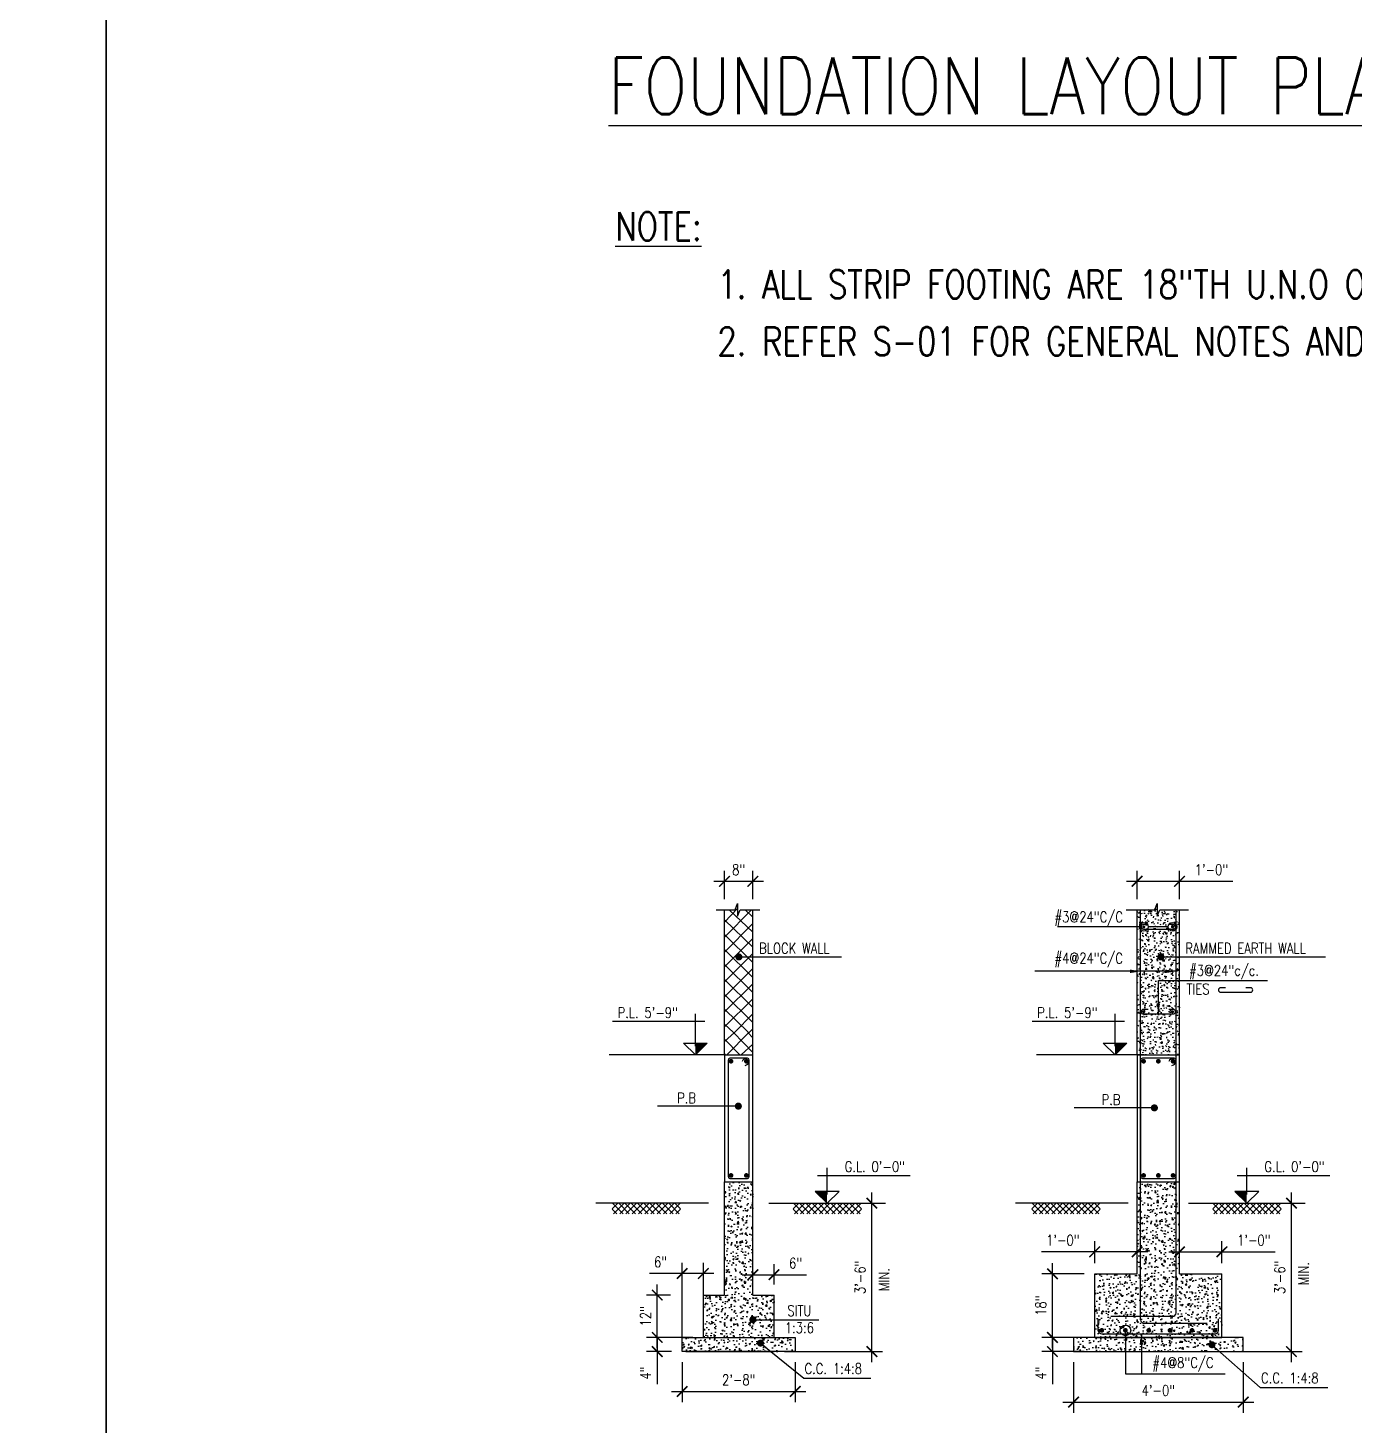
# Model space of a CAD drawing. Header units: inches. Extents: x 17147 to 26472, y -24737 to -16604.
# Drawn here: x 18595.7 to 18970.8, y -24273.8 to -23878.4 of the extents above; entities that cross this region are included whole.
import ezdxf
from ezdxf.enums import TextEntityAlignment as Align

# ---------------------------------------------------------------- set-up
doc = ezdxf.new("R2010")
doc.units = ezdxf.units.IN
doc.header["$MEASUREMENT"] = 0
doc.linetypes.add('HIDDEN', pattern=[0.375, 0.25, -0.125])
for name, color, linetype in [('A-FLOOR-P', 1, 'Continuous'), ('A-HATCH RCC', 8, 'Continuous'), ('BEAM-1', 3, 'HIDDEN'), ('BOTT. BAR', 5, 'Continuous'), ('BREAK', 1, 'Continuous'), ('CC LINES', 2, 'Continuous'), ('DIM', 2, 'Continuous'), ('DOT', 2, 'Continuous'), ('HATCH', 253, 'Continuous'), ('HEADING', 4, 'Continuous'), ('SCREED', 1, 'Continuous'), ('SEC', 3, 'Continuous'), ('Steel', 4, 'Continuous'), ('TEXT2', 3, 'Continuous'), ('TEXT3', 4, 'Continuous')]:
    doc.layers.add(name, color=color, linetype=linetype)
doc.styles.add('DIM 1_1 (A)', font='simplex.shx', dxfattribs={"width": 0.8})
doc.styles.add('DIM 1_8 (A)', font='simplex.shx', dxfattribs={"width": 0.8})
doc.styles.add('DIM 3_16 (A)', font='simplex.shx', dxfattribs={"width": 0.8})
doc.styles.add('DIM 3_8 (A)', font='simplex.shx', dxfattribs={"width": 0.8})
doc.dimstyles.new('DIM 3_8 (A)', dxfattribs={"dimtxt": 3, "dimasz": 3, "dimexe": 3, "dimexo": 3, "dimgap": 1.5, "dimtad": 1, "dimdec": 0, "dimzin": 3, "dimdsep": 46, "dimlunit": 4, "dimtxsty": 'DIM 3_8 (A)', "dimblk": 'ARCHTICK', "dimcen": 3, "dimdle": 3, "dimclrd": 2, "dimclre": 2, "dimclrt": 3, "dimadec": 0, "dimazin": 2, "dimtfac": 1, "dimtdec": 0, "dimtofl": 0, "dimtmove": 0, "dimatfit": 3, "dimfxl": 0, "dimtolj": 1, "dimtzin": 0, "dimlwd": -1, "dimlwe": -1, "dimarcsym": 0})

# ---------------------------------------------------------------- blocks, each defined once
blk = doc.blocks.new('_ARCHTICK')
at = {"color": 0, "linetype": 'ByBlock', "const_width": 0.15}
blk.add_lwpolyline([(-0.5, -0.5), (0.5, 0.5)], dxfattribs=at)
blk = doc.blocks.new('*D70')
at = {"layer": 'DEFPOINTS', "color": 0, "transparency": 16777216}
for p in [(18885.48, -24249), (18897.43, -24249), (18897.43, -24253)]:
    blk.add_point(p, dxfattribs=at)
at = {"layer": 'DIM', "color": 2, "transparency": 16777216}
for p, q in [((18894.43, -24249), (18882.48, -24249)), ((18885.48, -24249), (18885.48, -24256)), ((18894.43, -24253), (18882.48, -24253)), ((18885.48, -24253), (18885.48, -24262.2))]:
    blk.add_line(p, q, dxfattribs=at)
at = {"layer": 'DIM', "color": 2, "transparency": 16777216, "xscale": 3, "yscale": 3, "zscale": 3}
for p, rotation in [((18885.48, -24249), 90), ((18885.48, -24253), 270)]:
    blk.add_blockref('_ARCHTICK', p, dxfattribs=dict(at, rotation=rotation))
at = {"layer": 'DIM', "color": 3, "transparency": 16777216, "insert": (18882.19, -24259.1), "char_height": 3, "attachment_point": 5, "rotation": 90, "style": 'DIM 3_8 (A)'}
blk.add_mtext('\\A1;4"', dxfattribs=at)
blk = doc.blocks.new('*D71')
at = {"layer": 'DEFPOINTS', "color": 0, "transparency": 16777216}
for p in [(18949.7, -24211), (18953.09, -24211), (18933.43, -24253)]:
    blk.add_point(p, dxfattribs=at)
at = {"layer": 'DIM', "color": 2, "transparency": 16777216}
for p, q in [((18952.7, -24211), (18956.09, -24211)), ((18953.09, -24256), (18953.09, -24208)), ((18936.43, -24253), (18956.09, -24253))]:
    blk.add_line(p, q, dxfattribs=at)
at = {"layer": 'DIM', "color": 2, "transparency": 16777216, "xscale": 3, "yscale": 3, "zscale": 3}
for p, rotation in [((18953.09, -24211), 90), ((18953.09, -24253), 270)]:
    blk.add_blockref('_ARCHTICK', p, dxfattribs=dict(at, rotation=rotation))
at = {"layer": 'DIM', "color": 3, "transparency": 16777216, "insert": (18949.81, -24232), "char_height": 3, "attachment_point": 5, "rotation": 90, "style": 'DIM 3_8 (A)'}
blk.add_mtext('\\A1;3\'-6"', dxfattribs=at)
blk = doc.blocks.new('*D72')
at = {"layer": 'DEFPOINTS', "color": 0, "transparency": 16777216}
for p in [(18891.43, -24253), (18939.43, -24253), (18939.43, -24267.29)]:
    blk.add_point(p, dxfattribs=at)
at = {"layer": 'DIM', "color": 2, "transparency": 16777216}
for p, q in [((18891.43, -24256), (18891.43, -24270.29)), ((18939.43, -24256), (18939.43, -24270.29)), ((18888.43, -24267.29), (18942.43, -24267.29))]:
    blk.add_line(p, q, dxfattribs=at)
at = {"layer": 'DIM', "color": 2, "transparency": 16777216, "xscale": 3, "yscale": 3, "zscale": 3, "rotation": 180}
blk.add_blockref('_ARCHTICK', (18891.43, -24267.29), dxfattribs=at)
at = {"layer": 'DIM', "color": 2, "transparency": 16777216, "xscale": 3, "yscale": 3, "zscale": 3}
blk.add_blockref('_ARCHTICK', (18939.43, -24267.29), dxfattribs=at)
at = {"layer": 'DIM', "color": 3, "transparency": 16777216, "insert": (18915.43, -24264), "char_height": 3, "attachment_point": 5, "style": 'DIM 3_8 (A)'}
blk.add_mtext('\\A1;4\'-0"', dxfattribs=at)
blk = doc.blocks.new('*D73')
at = {"layer": 'DEFPOINTS', "color": 0, "transparency": 16777216}
for p in [(18885.48, -24231), (18897.43, -24231), (18897.43, -24249)]:
    blk.add_point(p, dxfattribs=at)
at = {"layer": 'DIM', "color": 2, "transparency": 16777216}
for p, q in [((18885.48, -24252), (18885.48, -24228)), ((18894.43, -24231), (18882.48, -24231)), ((18894.43, -24249), (18882.48, -24249))]:
    blk.add_line(p, q, dxfattribs=at)
at = {"layer": 'DIM', "color": 2, "transparency": 16777216, "xscale": 3, "yscale": 3, "zscale": 3}
for p, rotation in [((18885.48, -24231), 90), ((18885.48, -24249), 270)]:
    blk.add_blockref('_ARCHTICK', p, dxfattribs=dict(at, rotation=rotation))
at = {"layer": 'DIM', "color": 3, "transparency": 16777216, "insert": (18882.19, -24240), "char_height": 3, "attachment_point": 5, "rotation": 90, "style": 'DIM 3_8 (A)'}
blk.add_mtext('\\A1;18"', dxfattribs=at)
blk = doc.blocks.new('*D74')
at = {"layer": 'DEFPOINTS', "color": 0, "transparency": 16777216}
for p in [(18773.68, -24249), (18780.72, -24249), (18780.72, -24253)]:
    blk.add_point(p, dxfattribs=at)
at = {"layer": 'DIM', "color": 2, "transparency": 16777216}
for p, q in [((18777.72, -24249), (18770.68, -24249)), ((18773.68, -24249), (18773.68, -24256)), ((18777.72, -24253), (18770.68, -24253)), ((18773.68, -24253), (18773.68, -24262.2))]:
    blk.add_line(p, q, dxfattribs=at)
at = {"layer": 'DIM', "color": 2, "transparency": 16777216, "xscale": 3, "yscale": 3, "zscale": 3}
for p, rotation in [((18773.68, -24249), 90), ((18773.68, -24253), 270)]:
    blk.add_blockref('_ARCHTICK', p, dxfattribs=dict(at, rotation=rotation))
at = {"layer": 'DIM', "color": 3, "transparency": 16777216, "insert": (18770.39, -24259.1), "char_height": 3, "attachment_point": 5, "rotation": 90, "style": 'DIM 3_8 (A)'}
blk.add_mtext('\\A1;4"', dxfattribs=at)
blk = doc.blocks.new('*D75')
at = {"layer": 'DEFPOINTS', "color": 0, "transparency": 16777216}
for p in [(18830.99, -24211), (18834.38, -24211), (18806.72, -24253)]:
    blk.add_point(p, dxfattribs=at)
at = {"layer": 'DIM', "color": 2, "transparency": 16777216}
for p, q in [((18833.99, -24211), (18837.38, -24211)), ((18834.38, -24256), (18834.38, -24208)), ((18809.72, -24253), (18837.38, -24253))]:
    blk.add_line(p, q, dxfattribs=at)
at = {"layer": 'DIM', "color": 2, "transparency": 16777216, "xscale": 3, "yscale": 3, "zscale": 3}
for p, rotation in [((18834.38, -24211), 90), ((18834.38, -24253), 270)]:
    blk.add_blockref('_ARCHTICK', p, dxfattribs=dict(at, rotation=rotation))
at = {"layer": 'DIM', "color": 3, "transparency": 16777216, "insert": (18831.09, -24232), "char_height": 3, "attachment_point": 5, "rotation": 90, "style": 'DIM 3_8 (A)'}
blk.add_mtext('\\A1;3\'-6"', dxfattribs=at)
blk = doc.blocks.new('*D76')
at = {"layer": 'DEFPOINTS', "color": 0, "transparency": 16777216}
for p in [(18780.72, -24253), (18812.72, -24253), (18812.72, -24264.29)]:
    blk.add_point(p, dxfattribs=at)
at = {"layer": 'DIM', "color": 2, "transparency": 16777216}
for p, q in [((18780.72, -24256), (18780.72, -24267.29)), ((18812.72, -24256), (18812.72, -24267.29)), ((18777.72, -24264.29), (18815.72, -24264.29))]:
    blk.add_line(p, q, dxfattribs=at)
at = {"layer": 'DIM', "color": 2, "transparency": 16777216, "xscale": 3, "yscale": 3, "zscale": 3, "rotation": 180}
blk.add_blockref('_ARCHTICK', (18780.72, -24264.29), dxfattribs=at)
at = {"layer": 'DIM', "color": 2, "transparency": 16777216, "xscale": 3, "yscale": 3, "zscale": 3}
blk.add_blockref('_ARCHTICK', (18812.72, -24264.29), dxfattribs=at)
at = {"layer": 'DIM', "color": 3, "transparency": 16777216, "insert": (18796.72, -24261), "char_height": 3, "attachment_point": 5, "style": 'DIM 3_8 (A)'}
blk.add_mtext('\\A1;2\'-8"', dxfattribs=at)
blk = doc.blocks.new('*D77')
at = {"layer": 'DEFPOINTS', "color": 0, "transparency": 16777216}
for p in [(18773.68, -24237), (18780.47, -24237), (18786.72, -24249)]:
    blk.add_point(p, dxfattribs=at)
at = {"layer": 'DIM', "color": 2, "transparency": 16777216}
for p, q in [((18773.68, -24252), (18773.68, -24234)), ((18777.47, -24237), (18770.68, -24237)), ((18783.72, -24249), (18770.68, -24249))]:
    blk.add_line(p, q, dxfattribs=at)
at = {"layer": 'DIM', "color": 2, "transparency": 16777216, "xscale": 3, "yscale": 3, "zscale": 3}
for p, rotation in [((18773.68, -24237), 90), ((18773.68, -24249), 270)]:
    blk.add_blockref('_ARCHTICK', p, dxfattribs=dict(at, rotation=rotation))
at = {"layer": 'DIM', "color": 3, "transparency": 16777216, "insert": (18770.39, -24243), "char_height": 3, "attachment_point": 5, "rotation": 90, "style": 'DIM 3_8 (A)'}
blk.add_mtext('\\A1;12"', dxfattribs=at)
blk = doc.blocks.new('*D78')
at = {"layer": 'DEFPOINTS', "color": 0, "transparency": 16777216}
for p in [(18806.72, -24231.25), (18800.72, -24237), (18806.72, -24237)]:
    blk.add_point(p, dxfattribs=at)
at = {"layer": 'DIM', "color": 2, "transparency": 16777216}
for p, q in [((18800.72, -24234), (18800.72, -24228.25)), ((18806.72, -24234), (18806.72, -24228.25)), ((18797.72, -24231.25), (18806.72, -24231.25)), ((18806.72, -24231.25), (18815.92, -24231.25))]:
    blk.add_line(p, q, dxfattribs=at)
at = {"layer": 'DIM', "color": 2, "transparency": 16777216, "xscale": 3, "yscale": 3, "zscale": 3, "rotation": 180}
blk.add_blockref('_ARCHTICK', (18800.72, -24231.25), dxfattribs=at)
at = {"layer": 'DIM', "color": 2, "transparency": 16777216, "xscale": 3, "yscale": 3, "zscale": 3}
blk.add_blockref('_ARCHTICK', (18806.72, -24231.25), dxfattribs=at)
at = {"layer": 'DIM', "color": 3, "transparency": 16777216, "insert": (18812.82, -24227.97), "char_height": 3, "attachment_point": 5, "style": 'DIM 3_8 (A)'}
blk.add_mtext('\\A1;6"', dxfattribs=at)
blk = doc.blocks.new('*D79')
at = {"layer": 'DEFPOINTS', "color": 0, "transparency": 16777216}
for p in [(18897.43, -24224.77), (18897.43, -24231), (18909.43, -24231)]:
    blk.add_point(p, dxfattribs=at)
at = {"layer": 'DIM', "color": 2, "transparency": 16777216}
for p, q in [((18897.43, -24228), (18897.43, -24221.77)), ((18909.43, -24228), (18909.43, -24221.77)), ((18897.43, -24224.77), (18882.4, -24224.77)), ((18912.43, -24224.77), (18897.43, -24224.77))]:
    blk.add_line(p, q, dxfattribs=at)
at = {"layer": 'DIM', "color": 2, "transparency": 16777216, "xscale": 3, "yscale": 3, "zscale": 3, "rotation": 180}
blk.add_blockref('_ARCHTICK', (18897.43, -24224.77), dxfattribs=at)
at = {"layer": 'DIM', "color": 2, "transparency": 16777216, "xscale": 3, "yscale": 3, "zscale": 3}
blk.add_blockref('_ARCHTICK', (18909.43, -24224.77), dxfattribs=at)
at = {"layer": 'DIM', "color": 3, "transparency": 16777216, "insert": (18888.42, -24221.49), "char_height": 3, "attachment_point": 5, "style": 'DIM 3_8 (A)'}
blk.add_mtext('\\A1;1\'-0"', dxfattribs=at)
blk = doc.blocks.new('*D80')
at = {"layer": 'DEFPOINTS', "color": 0, "transparency": 16777216}
for p in [(18933.43, -24224.77), (18921.43, -24231), (18933.43, -24231)]:
    blk.add_point(p, dxfattribs=at)
at = {"layer": 'DIM', "color": 2, "transparency": 16777216}
for p, q in [((18921.43, -24228), (18921.43, -24221.77)), ((18933.43, -24228), (18933.43, -24221.77)), ((18918.43, -24224.77), (18933.43, -24224.77)), ((18933.43, -24224.77), (18948.46, -24224.77))]:
    blk.add_line(p, q, dxfattribs=at)
at = {"layer": 'DIM', "color": 2, "transparency": 16777216, "xscale": 3, "yscale": 3, "zscale": 3, "rotation": 180}
blk.add_blockref('_ARCHTICK', (18921.43, -24224.77), dxfattribs=at)
at = {"layer": 'DIM', "color": 2, "transparency": 16777216, "xscale": 3, "yscale": 3, "zscale": 3}
blk.add_blockref('_ARCHTICK', (18933.43, -24224.77), dxfattribs=at)
at = {"layer": 'DIM', "color": 3, "transparency": 16777216, "insert": (18942.45, -24221.49), "char_height": 3, "attachment_point": 5, "style": 'DIM 3_8 (A)'}
blk.add_mtext('\\A1;1\'-0"', dxfattribs=at)
blk = doc.blocks.new('*D81')
at = {"color": 2, "linetype": 'ByBlock', "transparency": 16777216}
blk.add_line((18789.72, -24119.92), (18803.72, -24119.92), dxfattribs=at)
at = {"color": 2, "transparency": 16777216}
for p, q in [((18792.72, -24124.97), (18792.72, -24116.92)), ((18800.72, -24124.97), (18800.72, -24116.92))]:
    blk.add_line(p, q, dxfattribs=at)
at = {"layer": 'DEFPOINTS', "color": 0, "linetype": 'ByBlock', "transparency": 16777216}
for p in [(18800.72, -24119.92), (18792.72, -24127.97), (18800.72, -24127.97)]:
    blk.add_point(p, dxfattribs=at)
at = {"color": 2, "linetype": 'ByBlock', "transparency": 16777216, "xscale": 3, "yscale": 3, "zscale": 3, "rotation": 180}
blk.add_blockref('_ARCHTICK', (18792.72, -24119.92), dxfattribs=at)
at = {"color": 2, "linetype": 'ByBlock', "transparency": 16777216, "xscale": 3, "yscale": 3, "zscale": 3}
blk.add_blockref('_ARCHTICK', (18800.72, -24119.92), dxfattribs=at)
at = {"color": 3, "linetype": 'ByBlock', "transparency": 16777216, "insert": (18796.72, -24116.64), "char_height": 3, "attachment_point": 5, "style": 'DIM 3_8 (A)'}
blk.add_mtext('\\A1;8"', dxfattribs=at)
blk = doc.blocks.new('*D82')
at = {"color": 2, "linetype": 'ByBlock', "transparency": 16777216}
for p, q in [((18906.43, -24119.92), (18921.43, -24119.92)), ((18921.43, -24119.92), (18936.46, -24119.92))]:
    blk.add_line(p, q, dxfattribs=at)
at = {"color": 2, "transparency": 16777216}
for p, q in [((18909.43, -24124.97), (18909.43, -24116.92)), ((18921.43, -24124.97), (18921.43, -24116.92))]:
    blk.add_line(p, q, dxfattribs=at)
at = {"layer": 'DEFPOINTS', "color": 0, "linetype": 'ByBlock', "transparency": 16777216}
for p in [(18921.43, -24119.92), (18909.43, -24127.97), (18921.43, -24127.97)]:
    blk.add_point(p, dxfattribs=at)
at = {"color": 2, "linetype": 'ByBlock', "transparency": 16777216, "xscale": 3, "yscale": 3, "zscale": 3, "rotation": 180}
blk.add_blockref('_ARCHTICK', (18909.43, -24119.92), dxfattribs=at)
at = {"color": 2, "linetype": 'ByBlock', "transparency": 16777216, "xscale": 3, "yscale": 3, "zscale": 3}
blk.add_blockref('_ARCHTICK', (18921.43, -24119.92), dxfattribs=at)
at = {"color": 3, "linetype": 'ByBlock', "transparency": 16777216, "insert": (18930.45, -24116.64), "char_height": 3, "attachment_point": 5, "style": 'DIM 3_8 (A)'}
blk.add_mtext('\\A1;1\'-0"', dxfattribs=at)
blk = doc.blocks.new('HEAD')
at = {"layer": 'HEADING', "style": 'DIM 1_1 (A)', "width": 0.8}
blk.add_attdef('A', (1.004, 0.231), '', height=2, dxfattribs=at)
at = {"layer": 'TEXT2', "style": 'DIM 1_1 (A)', "width": 0.8}
blk.add_attdef('B', (1.35, -1.337), '', height=1, dxfattribs=at)
blk = doc.blocks.new('*D174')
at = {"layer": 'DEFPOINTS', "color": 0, "transparency": 16777216}
for p in [(18780.72, -24230.9), (18780.72, -24252), (18786.72, -24252)]:
    blk.add_point(p, dxfattribs=at)
at = {"layer": 'DIM', "color": 2, "transparency": 16777216}
for p, q in [((18780.72, -24230.9), (18771.52, -24230.9)), ((18780.72, -24249), (18780.72, -24227.9)), ((18789.72, -24230.9), (18780.72, -24230.9)), ((18786.72, -24249), (18786.72, -24227.9))]:
    blk.add_line(p, q, dxfattribs=at)
at = {"layer": 'DIM', "color": 2, "transparency": 16777216, "xscale": 3, "yscale": 3, "zscale": 3, "rotation": 180}
blk.add_blockref('_ARCHTICK', (18780.72, -24230.9), dxfattribs=at)
at = {"layer": 'DIM', "color": 2, "transparency": 16777216, "xscale": 3, "yscale": 3, "zscale": 3}
blk.add_blockref('_ARCHTICK', (18786.72, -24230.9), dxfattribs=at)
at = {"layer": 'DIM', "color": 3, "transparency": 16777216, "insert": (18774.62, -24227.62), "char_height": 3, "attachment_point": 5, "style": 'DIM 3_8 (A)'}
blk.add_mtext('\\A1;6"', dxfattribs=at)

msp = doc.modelspace()

# ---------------------------------------------------------------- hatches: boundary and pattern name
at = {"layer": 'A-HATCH RCC'}
h = msp.add_hatch(dxfattribs=at)
h.set_pattern_fill('_USER,_O', color=256, scale=3, angle=45, double=1, pattern_type=0)
h.set_pattern_definition([(45, (-13274136.2343, -107080412.5174), (-2.12132034356, 2.12132034356), []), (135, (-13274136.2343, -107080412.5174), (-2.12132034356, -2.12132034356), [])])
h.paths.add_polyline_path([(18800.71973, -24127.96566), (18797.10825, -24127.96566), (18796.36861, -24129.75309), (18796.36861, -24126.17824), (18795.73936, -24127.96566), (18792.71973, -24127.96566), (18792.71973, -24165.99834), (18794.54559, -24165.99834), (18794.54559, -24162.71584), (18800.71973, -24162.71584)])
h.paths.add_polyline_path([(18798.89387, -24162.71584), (18794.54559, -24162.71584), (18794.54559, -24165.99834), (18798.89387, -24165.99834)], flags=17)
h.paths.add_polyline_path([(18800.71973, -24162.71584), (18798.89387, -24162.71584), (18798.89387, -24165.99834), (18800.71973, -24165.99834)], flags=17)
h.paths.add_polyline_path([(18800.71973, -24165.99834), (18798.89387, -24165.99834), (18798.89387, -24168.99834), (18800.71973, -24168.99834)])
h.paths.add_polyline_path([(18798.89387, -24165.99834), (18794.54559, -24165.99834), (18794.54559, -24168.99834), (18798.89387, -24168.99834)])
h.paths.add_polyline_path([(18794.54559, -24165.99834), (18792.71973, -24165.99834), (18792.71973, -24168.99834), (18794.54559, -24168.99834)])
h = msp.add_hatch(dxfattribs=at)
h.set_pattern_fill('AR-CONC', color=256, scale=0.02, angle=90)
h.set_pattern_definition([(140, (-13274149.503, -107080412.5174), (0.31878171078, 3.64369337992), [0.381, -4.191]), (85, (-13274149.503, -107080412.5174), (-3.82113690478, -0.7048684285), [0.3048, -3.3528116834]), (190.4514447, (-13274149.4764, -107080412.2137), (-3.50235503824, 2.93882494181), [0.323800176, -3.561804892]), (136.1842, (-13274150.519, -107080412.5174), (0.84084655865, 5.42158081784), [0.5715, -6.2865]), (186.63555761, (-13274150.449, -107080412.0656), (-4.94852249195, 4.74808268103), [0.4857004628, -5.3427121632]), (81.18415117, (-13274150.519, -107080412.5174), (-4.9485224917, 4.7480826813), [0.4571993414, -5.0291946384]), (111, (-13274150.265, -107080412.0094), (2.04530396374, 3.03228782538), [0.381, -4.191]), (56, (-13274150.265, -107080412.0094), (-3.68375932245, 1.23604056695), [0.3048, -3.3528]), (161.451445, (-13274150.0945, -107080411.7567), (-1.63845537772, 4.26832838557), [0.323800176, -3.561798752]), (127.5, (-13274149.5029, -107080412.5174), (-1.691100777463, 0.061772065012), [0, -3.31216, 0, -3.4036, 0, -3.3655]), (97.5, (-13274149.503, -107080412.5174), (-2.003611496362, 1.336393250206), [0, -1.94056, 0, -3.23596, 0, -1.2827]), (57.5, (-13274149.5029, -107080413.6502), (0.114574879853, 2.711811903337), [0, -1.27, 0, -3.9624, 0, -5.2578]), (47.5, (-13274149.503, -107080414.1582), (-0.508529820667, 2.96258362772), [0, -1.651, 0, -2.63144, 0, -3.7338])])
h.paths.add_polyline_path([(18921.43072, -24127.96566), (18915.81924, -24127.96566), (18915.0796, -24129.75309), (18915.0796, -24126.17824), (18914.45035, -24127.96566), (18909.43072, -24127.96566), (18909.43072, -24165.99834), (18911.25658, -24165.99834), (18911.25658, -24162.71584), (18921.43072, -24162.71584)])
h.paths.add_polyline_path([(18919.60486, -24162.71584), (18915.43072, -24162.71584), (18915.43072, -24165.99834), (18919.60486, -24165.99834)], flags=17)
h.paths.add_polyline_path([(18915.43072, -24162.71584), (18911.25658, -24162.71584), (18911.25658, -24165.99834), (18915.43072, -24165.99834)], flags=17)
h.paths.add_polyline_path([(18915.43072, -24165.99834), (18911.25658, -24165.99834), (18911.25658, -24168.99834), (18915.43072, -24168.99834)])
h.paths.add_polyline_path([(18911.25658, -24165.99834), (18909.43072, -24165.99834), (18909.43072, -24168.99834), (18911.25658, -24168.99834)])
h.paths.add_polyline_path([(18921.43072, -24165.99834), (18915.43072, -24165.99834), (18915.43072, -24168.99834), (18921.43072, -24168.99834)])
h.paths.add_polyline_path([(18921.43072, -24162.71584), (18919.60486, -24162.71584), (18919.60486, -24165.99834), (18921.43072, -24165.99834)], flags=17)
at = {"layer": 'HATCH', "ltscale": 0.2}
h = msp.add_hatch(dxfattribs=at)
h.set_pattern_fill('AR-CONC', color=256, scale=0.5, style=0)
h.set_pattern_definition([(50, (23537.2426, -23531.554), (3.586301, -0.3137607), [0.375, -4.125]), (355, (23537.2426, -23531.554), (-0.6937567, 3.7609607), [0.3, -3.3]), (100.4514, (23537.5414, -23531.58), (2.892547, 3.4471977), [0.318701, -3.5057106]), (46.1842, (23537.2426, -23530.554), (5.3362052, -0.827595), [0.5625, -6.1875]), (96.6356, (23537.6873, -23530.623), (4.6733135, 4.8705894), [0.4780514, -5.258565]), (351.1842, (23537.2426, -23530.554), (4.67331, 4.870593), [0.45, -4.95]), (21, (23537.7426, -23530.804), (2.9845353, -2.0130945), [0.375, -4.125]), (326, (23537.7426, -23530.804), (1.2165767, 3.6257502), [0.3, -3.3]), (71.4514, (23537.9913, -23530.9717), (4.2011131, 1.6126525), [0.318701, -3.5057106]), (37.5, (23537.2426, -23531.554), (0.06079928, 1.66446927), [0, -3.26, 0, -3.35, 0, -3.3125]), (7.5, (23537.2426, -23531.554), (1.3153477, 1.97205856), [0, -1.91, 0, -3.185, 0, -1.2625]), (327.5, (23536.1276, -23531.554), (2.66911218, -0.11277436), [0, -1.25, 0, -3.9, 0, -5.175]), (317.5, (23535.6276, -23531.554), (2.9159308, 0.5005249), [0, -1.625, 0, -2.59, 0, -3.675])])
h.paths.add_polyline_path([(18800.71973, -24204.99834), (18792.71973, -24204.99834), (18792.71973, -24236.99834), (18786.71973, -24236.99834), (18786.71973, -24248.99834), (18806.71973, -24248.99834), (18806.71973, -24236.99834), (18800.71973, -24236.99834)])
h.paths.add_polyline_path([(18791.88727, -24237.24596), (18800.24441, -24237.24596)], flags=16)
h.paths.add_polyline_path([(18791.17775, -24247.28361), (18801.70632, -24247.28361)], flags=16)
h = msp.add_hatch(dxfattribs=at)
h.set_pattern_fill('AR-CONC', color=256, scale=0.5, style=0)
h.set_pattern_definition([(50, (23655.9536, -23525.554), (3.586301, -0.3137607), [0.375, -4.125]), (355, (23655.9536, -23525.554), (-0.6937567, 3.7609607), [0.3, -3.3]), (100.4514, (23656.2524, -23525.58), (2.892547, 3.4471977), [0.318701, -3.5057106]), (46.1842, (23655.9536, -23524.554), (5.3362052, -0.827595), [0.5625, -6.1875]), (96.6356, (23656.3983, -23524.623), (4.6733135, 4.8705894), [0.4780514, -5.258565]), (351.1842, (23655.9536, -23524.554), (4.67331, 4.870593), [0.45, -4.95]), (21, (23656.4536, -23524.804), (2.9845353, -2.0130945), [0.375, -4.125]), (326, (23656.4536, -23524.804), (1.2165767, 3.6257502), [0.3, -3.3]), (71.4514, (23656.7023, -23524.9717), (4.2011131, 1.6126525), [0.318701, -3.5057106]), (37.5, (23655.9536, -23525.554), (0.06079928, 1.66446927), [0, -3.26, 0, -3.35, 0, -3.3125]), (7.5, (23655.9536, -23525.554), (1.3153477, 1.97205856), [0, -1.91, 0, -3.185, 0, -1.2625]), (327.5, (23654.8386, -23525.554), (2.66911218, -0.11277436), [0, -1.25, 0, -3.9, 0, -5.175]), (317.5, (23654.3386, -23525.554), (2.9159308, 0.5005249), [0, -1.625, 0, -2.59, 0, -3.675])])
h.paths.add_polyline_path([(18921.43072, -24204.99834), (18909.43072, -24204.99834), (18909.43072, -24230.99834), (18897.43072, -24230.99834), (18897.43072, -24248.99834), (18933.43072, -24248.99834), (18933.43072, -24230.99834), (18921.43072, -24230.99834)])
h.paths.add_polyline_path([(18910.59826, -24231.24596), (18918.9554, -24231.24596)], flags=16)
h.paths.add_polyline_path([(18909.88874, -24241.28361), (18920.41731, -24241.28361)], flags=16)
at = {"layer": 'HATCH'}
h = msp.add_hatch(dxfattribs=at)
h.set_pattern_fill('ANSI31', color=1, scale=10, style=0)
h.set_pattern_definition([(135, (20121.1309, -25489.8108), (0.8838835, 0.8838835), [])])
h.paths.add_polyline_path([(18760.94343, -24210.99834), (18780.25593, -24210.99834), (18780.25593, -24213.99834), (18760.94343, -24213.99834)])
h = msp.add_hatch(dxfattribs=at)
h.set_pattern_fill('ANSI31', color=1, scale=10, style=0)
h.set_pattern_definition([(45, (17420.0684, -25489.8108), (-0.8838835, 0.8838835), [])])
h.paths.add_polyline_path([(18780.25593, -24210.99834), (18760.94343, -24210.99834), (18760.94343, -24213.99834), (18780.25593, -24213.99834)])
h = msp.add_hatch(dxfattribs=at)
h.set_pattern_fill('ANSI31', color=1, scale=10, style=0)
h.set_pattern_definition([(135, (20172.305, -25489.8108), (0.8838835, 0.8838835), [])])
h.paths.add_polyline_path([(18812.11744, -24210.99834), (18831.42994, -24210.99834), (18831.42994, -24213.99834), (18812.11744, -24213.99834)])
h = msp.add_hatch(dxfattribs=at)
h.set_pattern_fill('ANSI31', color=1, scale=10, style=0)
h.set_pattern_definition([(45, (17471.2424, -25489.8108), (-0.8838835, 0.8838835), [])])
h.paths.add_polyline_path([(18831.42994, -24210.99834), (18812.11744, -24210.99834), (18812.11744, -24213.99834), (18831.42994, -24213.99834)])
h = msp.add_hatch(dxfattribs=at)
h.set_pattern_fill('ANSI31', color=1, scale=10, style=0)
h.set_pattern_definition([(135, (20239.8419, -25489.8108), (0.8838835, 0.8838835), [])])
h.paths.add_polyline_path([(18879.65442, -24210.99834), (18898.96692, -24210.99834), (18898.96692, -24213.99834), (18879.65442, -24213.99834)])
h = msp.add_hatch(dxfattribs=at)
h.set_pattern_fill('ANSI31', color=1, scale=10, style=0)
h.set_pattern_definition([(45, (17538.7794, -25489.8108), (-0.8838835, 0.8838835), [])])
h.paths.add_polyline_path([(18898.96692, -24210.99834), (18879.65442, -24210.99834), (18879.65442, -24213.99834), (18898.96692, -24213.99834)])
h = msp.add_hatch(dxfattribs=at)
h.set_pattern_fill('ANSI31', color=1, scale=10, style=0)
h.set_pattern_definition([(135, (20291.0159, -25489.8108), (0.8838835, 0.8838835), [])])
h.paths.add_polyline_path([(18930.82843, -24210.99834), (18950.14093, -24210.99834), (18950.14093, -24213.99834), (18930.82843, -24213.99834)])
h = msp.add_hatch(dxfattribs=at)
h.set_pattern_fill('ANSI31', color=1, scale=10, style=0)
h.set_pattern_definition([(45, (17589.9534, -25489.8108), (-0.8838835, 0.8838835), [])])
h.paths.add_polyline_path([(18950.14093, -24210.99834), (18930.82843, -24210.99834), (18930.82843, -24213.99834), (18950.14093, -24213.99834)])
at = {"layer": 'HATCH', "ltscale": 0.2}
h = msp.add_hatch(dxfattribs=at)
h.set_pattern_fill('AR-CONC', color=1, scale=0.5, style=0)
h.set_pattern_definition([(50, (21412.6806, -25663.423), (3.586301, -0.3137607), [0.375, -4.125]), (355, (21412.6806, -25663.423), (-0.6937567, 3.7609607), [0.3, -3.3]), (100.4514, (21412.9795, -25663.449), (2.892547, 3.4471977), [0.318701, -3.5057106]), (46.1842, (21412.6806, -25662.423), (5.336205, -0.827595), [0.5625, -6.1875]), (96.6356, (21413.1253, -25662.492), (4.6733135, 4.870589), [0.478051, -5.258565]), (351.1842, (21412.6806, -25662.423), (4.67331, 4.870593), [0.45, -4.95]), (21, (21413.1806, -25662.673), (2.9845353, -2.0130945), [0.375, -4.125]), (326, (21413.1806, -25662.673), (1.2165767, 3.62575), [0.3, -3.3]), (71.4514, (21413.4293, -25662.8407), (4.201113, 1.6126525), [0.318701, -3.5057106]), (37.5, (21412.6806, -25663.4229), (0.0607993, 1.66446927), [0, -3.26, 0, -3.35, 0, -3.3125]), (7.5, (21412.6806, -25663.423), (1.3153477, 1.9720586), [0, -1.91, 0, -3.185, 0, -1.2625]), (327.5, (21411.5656, -25663.4229), (2.6691122, -0.11277436), [0, -1.25, 0, -3.9, 0, -5.175]), (317.5, (21411.0656, -25663.423), (2.9159308, 0.500525), [0, -1.625, 0, -2.59, 0, -3.675])])
h.paths.add_polyline_path([(18939.43072, -24252.99834), (18939.43072, -24248.99834), (18891.43072, -24248.99834), (18891.43072, -24252.99834)])
at = {"layer": 'SCREED'}
h = msp.add_hatch(dxfattribs=at)
h.set_pattern_fill('AR-CONC', color=256, scale=0.5, style=0)
h.set_pattern_definition([(50, (21315.3997, -25664.1943), (3.586301, -0.3137607), [0.375, -4.125]), (355, (21315.3997, -25664.1943), (-0.6937567, 3.7609607), [0.3, -3.3]), (100.4514, (21315.6986, -25664.2204), (2.892547, 3.4471977), [0.318701, -3.5057106]), (46.1842, (21315.3997, -25663.1943), (5.336205, -0.827595), [0.5625, -6.1875]), (96.6356, (21315.8444, -25663.263), (4.6733135, 4.870589), [0.478051, -5.258565]), (351.1842, (21315.3997, -25663.194), (4.67331, 4.870593), [0.45, -4.95]), (21, (21315.8997, -25663.4443), (2.9845353, -2.0130945), [0.375, -4.125]), (326, (21315.8997, -25663.4443), (1.2165767, 3.62575), [0.3, -3.3]), (71.4514, (21316.1484, -25663.612), (4.201113, 1.6126525), [0.318701, -3.5057106]), (37.5, (21315.3997, -25664.1943), (0.0607993, 1.66446927), [0, -3.26, 0, -3.35, 0, -3.3125]), (7.5, (21315.3997, -25664.1943), (1.3153477, 1.9720586), [0, -1.91, 0, -3.185, 0, -1.2625]), (327.5, (21314.2847, -25664.1943), (2.6691122, -0.11277436), [0, -1.25, 0, -3.9, 0, -5.175]), (317.5, (21313.7847, -25664.1943), (2.9159308, 0.500525), [0, -1.625, 0, -2.59, 0, -3.675])])
h.paths.add_polyline_path([(18812.71973, -24252.99834), (18812.71973, -24248.99834), (18780.71973, -24248.99834), (18780.71973, -24252.99834)])
at = {"layer": 'SEC'}
for points in [[(18784.46973, -24168.99834), (18784.46973, -24165.71014), (18787.84473, -24165.71014)], [(18903.18072, -24168.99834), (18903.18072, -24165.71014), (18906.55572, -24165.71014)], [(18821.74136, -24210.99834), (18821.74136, -24207.71014), (18818.36636, -24207.71014)], [(18940.45235, -24210.99834), (18940.45235, -24207.71014), (18937.07735, -24207.71014)]]:
    msp.add_hatch(color=2, dxfattribs=at).paths.add_polyline_path(points)

# ---------------------------------------------------------------- linework, layer by layer
at = {"linetype": 'ByBlock'}
for points in [[(17532.34178, -22728.11519), (18617.79681, -22728.11519), (18617.79681, -24397.5849), (17532.34178, -24397.5849)], [(18617.79681, -22728.11519), (19608.22882, -22728.11519), (19608.22882, -24583.89333), (18617.79681, -24583.89333)]]:
    msp.add_lwpolyline(points, close=True, dxfattribs=at)
at = {"layer": 'A-FLOOR-P', "ltscale": 5}
for p, q in [((18792.71973, -24168.99834), (18760.07312, -24168.99834)), ((18911.43072, -24168.99834), (18880.94041, -24168.99834))]:
    msp.add_line(p, q, dxfattribs=at)
at = {"layer": 'BEAM-1', "linetype": 'ByBlock', "ltscale": 8}
for p, q in [((18792.71973, -24168.99834), (18792.71973, -24127.96566)), ((18800.71973, -24168.99834), (18800.71973, -24127.96566)), ((18909.43072, -24168.99834), (18909.43072, -24127.96566)), ((18921.43072, -24168.99834), (18921.43072, -24127.96566)), ((18792.71973, -24168.99834), (18792.71973, -24204.99834)), ((18792.71973, -24168.99834), (18800.71973, -24168.99834)), ((18800.71973, -24204.99834), (18800.71973, -24168.99834)), ((18909.43072, -24168.99834), (18909.43072, -24204.99834)), ((18909.43072, -24168.99834), (18921.43072, -24168.99834)), ((18921.43072, -24204.99834), (18921.43072, -24168.99834))]:
    msp.add_line(p, q, dxfattribs=at)
at = {"layer": 'BOTT. BAR'}
for p, q in [((18910.43072, -24243.99519), (18910.43072, -24127.96566)), ((18920.43072, -24242.04782), (18920.43072, -24127.96566)), ((18898.43072, -24246.99834), (18898.43072, -24243.77588)), ((18919.43072, -24243.04782), (18902.02919, -24243.04782)), ((18911.43072, -24244.99519), (18929.25141, -24244.99519)), ((18932.43072, -24246.99834), (18932.43072, -24243.77588)), ((18899.43072, -24247.99834), (18931.43072, -24247.99834))]:
    msp.add_line(p, q, dxfattribs=at)
for points in [[(18794.21973, -24203.99834), (18799.21973, -24203.99834, 0.414213562), (18799.71973, -24203.49834), (18799.71973, -24170.49834, 0.414213562), (18799.21973, -24169.99834), (18794.21973, -24169.99834, 0.414213562), (18793.71973, -24170.49834), (18793.71973, -24203.49834, 0.414213562)], [(18910.93072, -24203.99834), (18919.93072, -24203.99834, 0.414213562), (18920.43072, -24203.49834), (18920.43072, -24170.49834, 0.414213562), (18919.93072, -24169.99834), (18910.93072, -24169.99834, 0.414213562), (18910.43072, -24170.49834), (18910.43072, -24203.49834, 0.414213562)]]:
    msp.add_lwpolyline(points, format="xyb", close=True, dxfattribs=at)
for centre, radius, start, end in [((18798.97599, -24171.45242), 1.42772, 86.5823458, 157.6308141), ((18798.31197, -24170.6175), 1.42772, 279.359882, 350.4083508), ((18919.68698, -24171.45242), 1.42772, 86.5823458, 157.6308141), ((18919.02296, -24170.6175), 1.42772, 279.359882, 350.4083508), ((18919.43072, -24242.04782), 1, 270, 0), ((18911.43072, -24243.99519), 1, 180, 270), ((18899.43072, -24246.99834), 1, 180, 270), ((18931.43072, -24246.99834), 1, 270, 0)]:
    msp.add_arc(centre, radius, start, end, dxfattribs=at)
at = {"layer": 'BREAK', "linetype": 'Continuous'}
for points in [[(18790.3552, -24127.96566), (18795.73936, -24127.96566), (18796.36861, -24126.17824), (18796.36861, -24129.75309), (18797.10825, -24127.96566), (18802.74085, -24127.96566)], [(18906.33902, -24127.96566), (18914.45035, -24127.96566), (18915.0796, -24126.17824), (18915.0796, -24129.75309), (18915.81924, -24127.96566), (18924.01027, -24127.96566)]]:
    msp.add_lwpolyline(points, dxfattribs=at)
at = {"layer": 'CC LINES', "color": 4}
for p, q in [((18792.71973, -24236.99834), (18792.71973, -24204.99834)), ((18792.71973, -24204.99834), (18800.71973, -24204.99834)), ((18800.71973, -24236.99834), (18800.71973, -24204.99834)), ((18909.43072, -24230.99834), (18909.43072, -24204.99834)), ((18909.43072, -24204.99834), (18921.43072, -24204.99834)), ((18921.43072, -24230.99834), (18921.43072, -24204.99834)), ((18897.43072, -24230.99834), (18909.43072, -24230.99834)), ((18897.43072, -24248.99834), (18897.43072, -24230.99834)), ((18921.43072, -24230.99834), (18933.43072, -24230.99834)), ((18933.43072, -24248.99834), (18933.43072, -24230.99834)), ((18786.71973, -24236.99834), (18792.71973, -24236.99834)), ((18786.71973, -24248.99834), (18786.71973, -24236.99834)), ((18800.71973, -24236.99834), (18806.71973, -24236.99834)), ((18806.71973, -24248.99834), (18806.71973, -24236.99834)), ((18786.71973, -24248.99834), (18806.71973, -24248.99834)), ((18897.43072, -24248.99834), (18933.43072, -24248.99834)), ((18781.71973, -24252.99834), (18806.71973, -24252.99834)), ((18897.43072, -24252.99834), (18933.43072, -24252.99834))]:
    msp.add_line(p, q, dxfattribs=at)
at = {"layer": 'DOT', "const_width": 0.67}
for points in [[(18794.21059, -24170.83622, 1), (18794.88059, -24170.83622, 1)], [(18799.22887, -24170.83622, -1), (18798.55887, -24170.83622, -1)], [(18910.92158, -24170.83622, 1), (18911.59158, -24170.83622, 1)], [(18915.76572, -24170.83622, -1), (18915.09572, -24170.83622, -1)], [(18919.93986, -24170.83622, -1), (18919.26986, -24170.83622, -1)], [(18794.21059, -24203.16045, -1), (18794.88059, -24203.16045, -1)], [(18799.22887, -24203.16045, 1), (18798.55887, -24203.16045, 1)], [(18910.92158, -24203.16045, -1), (18911.59158, -24203.16045, -1)], [(18915.76572, -24203.16045, 1), (18915.09572, -24203.16045, 1)], [(18919.93986, -24203.16045, 1), (18919.26986, -24203.16045, 1)], [(18899.09572, -24246.99834, -1), (18899.76572, -24246.99834, -1)], [(18905.79021, -24246.99834, -1), (18906.46021, -24246.99834, -1)], [(18912.38363, -24246.99834, -1), (18913.05363, -24246.99834, -1)], [(18918.38363, -24246.99834, -1), (18919.05363, -24246.99834, -1)], [(18924.62099, -24246.99834, -1), (18925.29099, -24246.99834, -1)], [(18931.09572, -24246.99834, -1), (18931.76572, -24246.99834, -1)]]:
    msp.add_lwpolyline(points, format="xyb", close=True, dxfattribs=at)
at = {"layer": 'SCREED'}
msp.add_line((18891.43072, -24248.99834), (18891.43072, -24252.99834), dxfattribs=at)
for points in [[(18812.71973, -24252.99834), (18780.71973, -24252.99834), (18780.71973, -24248.99834), (18812.71973, -24248.99834)], [(18891.43072, -24252.99834), (18939.43072, -24252.99834), (18939.43072, -24248.99834), (18891.43072, -24248.99834)]]:
    msp.add_lwpolyline(points, close=True, dxfattribs=at)
at = {"layer": 'SEC', "color": 2}
for p, q in [((18787.18288, -24159.59652), (18761.01976, -24159.59652)), ((18784.46973, -24166.55617), (18784.46973, -24157.44429)), ((18905.89387, -24159.59652), (18879.73075, -24159.59652)), ((18903.18072, -24166.55617), (18903.18072, -24157.44429)), ((18784.46973, -24168.99834), (18781.09473, -24165.71014)), ((18781.09473, -24165.71014), (18787.84473, -24165.71014)), ((18784.46973, -24168.99834), (18787.84473, -24165.71014)), ((18903.18072, -24168.99834), (18899.80572, -24165.71014)), ((18899.80572, -24165.71014), (18906.55572, -24165.71014)), ((18903.18072, -24168.99834), (18906.55572, -24165.71014)), ((18819.02821, -24203.16481), (18845.19133, -24203.16481)), ((18821.74136, -24208.55617), (18821.74136, -24201.01257)), ((18937.7392, -24203.16481), (18963.90232, -24203.16481)), ((18940.45235, -24208.55617), (18940.45235, -24201.01257)), ((18788.21973, -24210.99834), (18756.32237, -24210.99834)), ((18805.21973, -24210.99834), (18838.26299, -24210.99834)), ((18821.74136, -24210.99834), (18818.36636, -24207.71014)), ((18825.11636, -24207.71014), (18818.36636, -24207.71014)), ((18821.74136, -24210.99834), (18825.11636, -24207.71014)), ((18906.93072, -24210.99834), (18875.03336, -24210.99834)), ((18923.93072, -24210.99834), (18956.97398, -24210.99834)), ((18940.45235, -24210.99834), (18937.07735, -24207.71014)), ((18943.82735, -24207.71014), (18937.07735, -24207.71014)), ((18940.45235, -24210.99834), (18943.82735, -24207.71014))]:
    msp.add_line(p, q, dxfattribs=at)
at = {"layer": 'Steel', "color": 3}
for points in [[(18912.54197, -24132.1715), (18911.21037, -24132.1715, 1), (18911.21037, -24133.46347), (18919.65107, -24133.46347, 1), (18919.65107, -24132.1715), (18918.36055, -24132.1715)], [(18934.39859, -24150.02862), (18933.06699, -24150.02862, 1), (18933.06699, -24151.32059), (18941.50768, -24151.32059, 1), (18941.50768, -24150.02862), (18940.21716, -24150.02862)], [(18912.54197, -24156.1715), (18911.21037, -24156.1715, 1), (18911.21037, -24157.46347), (18919.65107, -24157.46347, 1), (18919.65107, -24156.1715), (18918.36055, -24156.1715)]]:
    msp.add_lwpolyline(points, format="xyb", dxfattribs=at)
at = {"layer": 'Steel', "const_width": 0.4375}
for points in [[(18911.08133, -24132.82889, 1), (18911.51883, -24132.82889, 1)], [(18919.2159, -24132.82889, 1), (18919.6534, -24132.82889, 1)], [(18911.08133, -24156.82889, 1), (18911.51883, -24156.82889, 1)], [(18919.2159, -24156.82889, 1), (18919.6534, -24156.82889, 1)]]:
    msp.add_lwpolyline(points, format="xyb", close=True, dxfattribs=at)
at = {"layer": 'TEXT3', "color": 2}
for p, q in [((18910.07521, -24132.82889), (18886.90181, -24132.82889)), ((18918.20978, -24132.82889), (18912.52495, -24132.82889)), ((18906.12521, -24246.99834), (18906.12521, -24259.32092)), ((18906.12521, -24259.32092), (18934.34295, -24259.32092))]:
    msp.add_line(p, q, dxfattribs=at)
for centre, radius in [((18911.30008, -24132.82889), 1.22487), ((18919.43465, -24132.82889), 1.22487), ((18906.12521, -24246.99834), 1.5005)]:
    msp.add_circle(centre, radius, dxfattribs=at)

# ---------------------------------------------------------------- block references
ref = msp.add_blockref('HEAD', (18751.81758, -23904.68412), dxfattribs=dict(xscale=8, yscale=8, zscale=8))
ref.add_attrib('A', '%%UFOUNDATION LAYOUT PLAN', (18759.85167, -23902.83707), dxfattribs={"layer": 'HEADING', "height": 16, "style": 'DIM 1_8 (A)', "width": 0.8125})

# ---------------------------------------------------------------- texts
at = {"layer": 'TEXT2', "style": 'DIM 3_16 (A)', "width": 0.8}
msp.add_text('%%UNOTE:', height=8, dxfattribs=at).set_placement((18774.01569, -23934.58569, 93148.33208), align=Align.MIDDLE_CENTER)
at = {"layer": 'TEXT2', "width": 0.8}
for s, height, style, p in [('1. ALL STRIP FOOTING ARE 18"TH U.N.O ON PLAN', 8, 'DIM 3_16 (A)', (18790.68615, -23954.95617, 93148.33208)), ('2. REFER S-01 FOR GENERAL NOTES AND DETAILS.', 8, 'DIM 3_16 (A)', (18790.68615, -23971.13811, 93148.33208)), ('BLOCK WALL', 3, 'DIM 3_8 (A)', (18802.50353, -24140.37565)), ('RAMMED EARTH WALL', 3, 'DIM 3_8 (A)', (18923.08887, -24140.37565)), ('P.B', 3, 'DIM 3_8 (A)', (18779.31154, -24182.73767)), ('P.B', 3, 'DIM 3_8 (A)', (18899.37337, -24183.21718)), ('SITU', 3, 'DIM 3_8 (A)', (18810.4951, -24242.94633)), ('C.C. 1:4:8', 3, 'DIM 3_8 (A)', (18815.34193, -24259.29858)), ('C.C. 1:4:8', 3, 'DIM 3_8 (A)', (18944.4852, -24261.96688))]:
    msp.add_text(s, height=height, dxfattribs=dict(at, style=style)).set_placement(p)
at = {"layer": 'TEXT2', "char_height": 3, "attachment_point": 5, "style": 'DIM 3_8 (A)'}
for s, insert in [('\\A1;#3@24"C/C', (18895.73507, -24130.49307)), ('\\A1;#4@24"C/C', (18895.73507, -24142.18909)), ('\\A1;#3@24"c/c.', (18934.01939, -24145.64667)), ('\\A1;TIES', (18926.66624, -24150.42409)), ('\\A1;P.L. 5\'-9"', (18770.9846, -24157.09499)), ('\\A1;P.L. 5\'-9"', (18889.69559, -24157.09499)), ('\\A1;G.L. 0\'-0"', (18835.22649, -24200.66328)), ('\\A1;G.L. 0\'-0"', (18953.93748, -24200.66328)), ('\\A1;1:3:6', (18813.88661, -24246.25123)), ('\\A1;#4@8"C/C', (18922.40326, -24256.64083))]:
    msp.add_mtext(s, dxfattribs=dict(at, insert=insert))
at = {"layer": 'TEXT2', "char_height": 3, "attachment_point": 5, "rotation": 90, "style": 'DIM 3_8 (A)'}
for insert in [(18837.82213, -24232.61515), (18956.53312, -24230.94919)]:
    msp.add_mtext('\\A1;MIN.', dxfattribs=dict(at, insert=insert))

# ---------------------------------------------------------------- dimensions: what is measured, and where the dimension line sits
at = {"linetype": 'ByBlock'}
for base, p1, p2, picture, middle in [((18800.71973, -24119.92328), (18792.71973, -24127.96566), (18800.71973, -24127.96566), '*D81', (18796.71973, -24116.63757)), ((18921.43072, -24119.92328), (18909.43072, -24127.96566), (18921.43072, -24127.96566), '*D82', (18930.44501, -24116.63757))]:
    dim = msp.add_linear_dim(base=base, p1=p1, p2=p2, dimstyle='DIM 3_8 (A)', override={"dimfxl": 0.09375}, dxfattribs=at)
    dim.commit()
    dim.dimension.update_dxf_attribs({"geometry": picture, "text_midpoint": middle})
at = {"layer": 'DIM'}
for base, p1, p2, picture, middle in [((18834.38032, -24210.99834), (18806.71973, -24252.99834), (18830.98516, -24210.99834), '*D75', (18831.09461, -24231.99834)), ((18953.09131, -24210.99834), (18933.43072, -24252.99834), (18949.69615, -24210.99834), '*D71', (18949.8056, -24231.99834))]:
    dim = msp.add_linear_dim(base=base, p1=p1, p2=p2, angle=90, dimstyle='DIM 3_8 (A)', dxfattribs=at)
    dim.commit()
    dim.dimension.update_dxf_attribs({"geometry": picture, "text_midpoint": middle})
for base, p1, p2, picture, middle in [((18897.43072, -24224.77339), (18909.43072, -24230.99834), (18897.43072, -24230.99834), '*D79', (18888.41643, -24221.48768)), ((18933.43072, -24224.77339), (18921.43072, -24230.99834), (18933.43072, -24230.99834), '*D80', (18942.44501, -24221.48768)), ((18780.71973, -24230.90178), (18786.71973, -24251.99834), (18780.71973, -24251.99834), '*D174', (18774.61973, -24227.61606)), ((18806.71973, -24231.25224), (18800.71973, -24236.99834), (18806.71973, -24236.99834), '*D78', (18812.81973, -24227.96653)), ((18812.71973, -24264.2866), (18780.71973, -24252.99834), (18812.71973, -24252.99834), '*D76', (18796.71973, -24261.00088)), ((18939.43072, -24267.2866), (18891.43072, -24252.99834), (18939.43072, -24252.99834), '*D72', (18915.43072, -24264.00088))]:
    dim = msp.add_linear_dim(base=base, p1=p1, p2=p2, dimstyle='DIM 3_8 (A)', dxfattribs=at)
    dim.commit()
    dim.dimension.update_dxf_attribs({"geometry": picture, "text_midpoint": middle})
for base, p1, p2, text, picture, middle in [((18885.47921, -24230.99834), (18897.43072, -24248.99834), (18897.43072, -24230.99834), '18"', '*D73', (18885.47921, -24239.99834)), ((18773.67704, -24236.99834), (18786.71973, -24248.99834), (18780.46535, -24236.99834), '12"', '*D77', (18773.67704, -24242.99834)), ((18773.67704, -24248.99834), (18780.71973, -24252.99834), (18780.71973, -24248.99834), '4"', '*D74', (18773.67704, -24259.09834)), ((18885.47921, -24248.99834), (18897.43072, -24252.99834), (18897.43072, -24248.99834), '4"', '*D70', (18885.47921, -24259.09834))]:
    dim = msp.add_linear_dim(base=base, p1=p1, p2=p2, angle=90, text=text, dimstyle='DIM 3_8 (A)', dxfattribs=at)
    dim.commit()
    dim.dimension.update_dxf_attribs({"geometry": picture, "text_midpoint": middle, "dimtype": 160})

# ---------------------------------------------------------------- leaders
at = {"linetype": 'ByBlock'}
for points in [[(18920.43072, -24145.39407), (18880.4473, -24145.39407)], [(18910.43072, -24145.39407), (18882.12512, -24145.39407)], [(18915.43072, -24157.46347), (18915.43072, -24148.02261), (18946.31693, -24148.02261)]]:
    msp.add_leader(points, dimstyle='DIM 3_8 (A)', override={"dimfxl": 0.09375}, dxfattribs=at)
at = {"layer": 'DIM'}
for points in [[(18796.77261, -24141.32757), (18825.79709, -24141.32757)], [(18916.15768, -24141.32757), (18962.68257, -24141.32757)], [(18796.61836, -24183.54938), (18773.70333, -24183.54938)], [(18914.31553, -24184.02889), (18891.65621, -24184.02889)], [(18800.74307, -24243.97012), (18819.37476, -24243.97012)], [(18802.89327, -24250.59924), (18815.11052, -24260.49719), (18834.06915, -24260.49719)], [(18930.60426, -24251.05619), (18944.2538, -24263.16549), (18963.40591, -24263.16549)]]:
    msp.add_leader(points, dimstyle='DIM 3_8 (A)', override={"dimasz": 2, "dimtad": 0, "dimldrblk": 'Dot'}, dxfattribs=at)
msp.add_leader([(18910.62291, -24247.99834), (18910.62291, -24259.32092), (18933.74207, -24259.32092)], dimstyle='DIM 3_8 (A)', dxfattribs=at)

doc.saveas('drawing.dxf')
